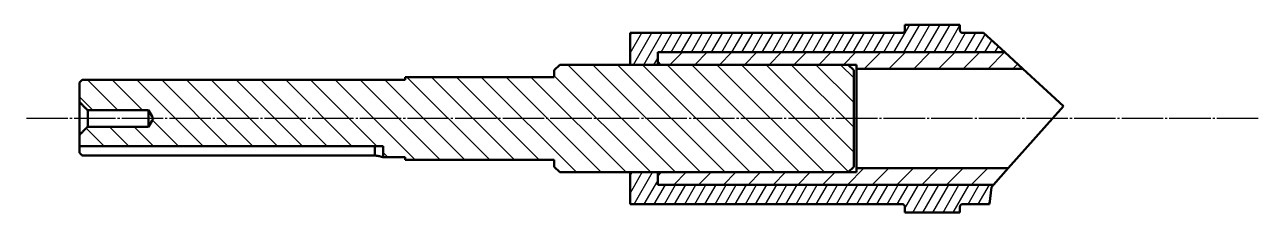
# Model space of a CAD drawing. Header units: millimetres. Extents: x 9918 to 13133, y 6712 to 8883.
# Drawn here: x 10015.1 to 10462, y 8814.9 to 8882.9 of the extents above; entities that cross this region are included whole.
import ezdxf

# ---------------------------------------------------------------- set-up
doc = ezdxf.new("R2010")
doc.units = ezdxf.units.MM
doc.linetypes.add('JIS_08_15', pattern=[17.25, 15, -0.75, 0.75, -0.75])
for name, color, linetype, lineweight in [('ハッチング', 20, 'Continuous', 25), ('中心線', 4, 'JIS_08_15', 25), ('外形線', 7, 'Continuous', 50), ('破断線', 3, 'Continuous', 50)]:
    doc.layers.add(name, color=color, linetype=linetype, lineweight=lineweight)
pattern_1 = [(45, (9956.507, 8378.4706), (-4.49019, 4.49019), [])]
pattern_2 = [(60, (9956.507, 8378.4706), (-2.74967, 1.587523), [])]

msp = doc.modelspace()

# ---------------------------------------------------------------- hatches: boundary and pattern name
at = {"layer": 'ハッチング'}
h = msp.add_hatch(dxfattribs=at)
h.set_pattern_fill('ANSI31', color=256, scale=25.400362, angle=15, style=0, double=1)
h.set_pattern_definition(pattern_2)
h.paths.add_polyline_path([(10370.15, 8872.92), (10362.5, 8879.92), (10354.94, 8879.92), (10354.88, 8879.92), (10354.81, 8879.93), (10354.75, 8879.94), (10354.68, 8879.96), (10354.62, 8879.98), (10354.56, 8880), (10354.5, 8880.02), (10354.44, 8880.06), (10354.39, 8880.09), (10354.33, 8880.13), (10354.28, 8880.17), (10354.23, 8880.22), (10354.19, 8880.26), (10354.15, 8880.31), (10354.11, 8880.37), (10354.08, 8880.42), (10354.04, 8880.48), (10354.02, 8880.54), (10354, 8880.6), (10353.98, 8880.66), (10353.96, 8880.73), (10353.95, 8880.79), (10353.94, 8880.86), (10353.94, 8880.92), (10353.94, 8882.92), (10333.94, 8882.92), (10333.94, 8880.92), (10333.94, 8880.86), (10333.93, 8880.79), (10333.92, 8880.73), (10333.91, 8880.66), (10333.89, 8880.6), (10333.86, 8880.54), (10333.84, 8880.48), (10333.81, 8880.42), (10333.77, 8880.37), (10333.73, 8880.31), (10333.69, 8880.26), (10333.65, 8880.22), (10333.6, 8880.17), (10333.55, 8880.13), (10333.5, 8880.09), (10333.44, 8880.06), (10333.38, 8880.02), (10333.32, 8880), (10333.26, 8879.98), (10333.2, 8879.96), (10333.14, 8879.94), (10333.07, 8879.93), (10333, 8879.92), (10332.94, 8879.92), (10234.44, 8879.92), (10234.44, 8868.42), (10244.44, 8868.42), (10244.44, 8872.92)])
h = msp.add_hatch(dxfattribs=at)
h.set_pattern_fill('ANSI31', color=256, scale=50.800724, style=0)
h.set_pattern_definition(pattern_1)
h.paths.add_polyline_path([(10376.7, 8866.92), (10370.15, 8872.92), (10244.44, 8872.92), (10244.44, 8869.42), (10245.44, 8868.42), (10316.44, 8868.42), (10316.44, 8866.92)])
h = msp.add_hatch(dxfattribs=at)
h.set_pattern_fill('ANSI31', color=256, scale=50.800724, angle=90, style=0)
h.set_pattern_definition([(135, (9956.507, 8378.4706), (-4.49019, -4.49019), [])])
h.paths.add_polyline_path([(10315.44, 8866.42), (10313.44, 8868.42), (10208.94, 8868.42), (10206.94, 8866.42), (10206.94, 8863.92), (10152.94, 8863.92), (10152.94, 8862.92), (10035.94, 8862.92), (10034.94, 8861.92), (10034.94, 8854.92), (10035.11, 8854.75), (10035.28, 8854.58), (10035.44, 8854.42), (10035.6, 8854.26), (10035.75, 8854.11), (10035.9, 8853.96), (10036.04, 8853.82), (10036.18, 8853.68), (10036.31, 8853.54), (10036.44, 8853.41), (10036.57, 8853.29), (10036.69, 8853.16), (10036.81, 8853.04), (10036.93, 8852.93), (10037.04, 8852.81), (10037.15, 8852.7), (10037.26, 8852.6), (10037.36, 8852.49), (10037.47, 8852.39), (10037.57, 8852.29), (10037.66, 8852.2), (10037.76, 8852.1), (10037.85, 8852.01), (10037.94, 8851.92), (10059.94, 8851.92), (10061.3, 8849.65), (10061.5, 8849.32), (10061.58, 8849.18), (10061.62, 8849.11), (10061.64, 8849.06), (10061.66, 8849.03), (10061.67, 8849), (10061.68, 8848.98), (10061.68, 8848.96), (10061.69, 8848.95), (10061.69, 8848.94), (10061.69, 8848.92), (10061.69, 8848.91), (10061.69, 8848.89), (10061.68, 8848.88), (10061.68, 8848.86), (10061.67, 8848.84), (10061.66, 8848.82), (10061.64, 8848.78), (10061.62, 8848.74), (10061.58, 8848.66), (10061.5, 8848.53), (10061.3, 8848.2), (10059.94, 8845.92), (10037.94, 8845.92), (10037.85, 8845.83), (10037.76, 8845.74), (10037.66, 8845.65), (10037.57, 8845.55), (10037.47, 8845.45), (10037.36, 8845.35), (10037.26, 8845.25), (10037.15, 8845.14), (10037.04, 8845.03), (10036.93, 8844.92), (10036.81, 8844.8), (10036.69, 8844.68), (10036.57, 8844.56), (10036.44, 8844.43), (10036.31, 8844.3), (10036.18, 8844.17), (10036.04, 8844.03), (10035.9, 8843.88), (10035.75, 8843.74), (10035.6, 8843.58), (10035.44, 8843.43), (10035.28, 8843.26), (10035.11, 8843.1), (10034.94, 8842.92), (10034.94, 8838.92), (10144.94, 8838.92), (10144.94, 8834.92), (10152.94, 8834.92), (10152.94, 8833.92), (10206.94, 8833.92), (10206.94, 8831.42), (10208.94, 8829.42), (10313.44, 8829.42), (10315.44, 8831.42)])
h = msp.add_hatch(dxfattribs=at)
h.set_pattern_fill('ANSI31', color=256, scale=25.400362, angle=15, style=0, double=1)
h.set_pattern_definition(pattern_2)
h.paths.add_polyline_path([(10364.68, 8817.92), (10365.37, 8824.07), (10366.13, 8824.92), (10244.44, 8824.92), (10244.44, 8829.42), (10234.44, 8829.42), (10234.44, 8817.92), (10332.94, 8817.92), (10333, 8817.92), (10333.07, 8817.91), (10333.14, 8817.9), (10333.2, 8817.89), (10333.26, 8817.87), (10333.32, 8817.85), (10333.38, 8817.82), (10333.44, 8817.79), (10333.5, 8817.75), (10333.55, 8817.71), (10333.6, 8817.67), (10333.65, 8817.63), (10333.69, 8817.58), (10333.73, 8817.53), (10333.77, 8817.48), (10333.81, 8817.42), (10333.84, 8817.36), (10333.86, 8817.3), (10333.89, 8817.24), (10333.91, 8817.18), (10333.92, 8817.12), (10333.93, 8817.05), (10333.94, 8816.98), (10333.94, 8816.92), (10333.94, 8814.92), (10353.94, 8814.92), (10353.94, 8816.92), (10353.94, 8816.98), (10353.95, 8817.05), (10353.96, 8817.12), (10353.98, 8817.18), (10354, 8817.24), (10354.02, 8817.3), (10354.04, 8817.36), (10354.08, 8817.42), (10354.11, 8817.48), (10354.15, 8817.53), (10354.19, 8817.58), (10354.23, 8817.63), (10354.28, 8817.67), (10354.33, 8817.71), (10354.39, 8817.75), (10354.44, 8817.79), (10354.5, 8817.82), (10354.56, 8817.85), (10354.62, 8817.87), (10354.68, 8817.89), (10354.75, 8817.9), (10354.81, 8817.91), (10354.88, 8817.92), (10354.94, 8817.92)])
h = msp.add_hatch(dxfattribs=at)
h.set_pattern_fill('ANSI31', color=256, scale=50.800724, style=0)
h.set_pattern_definition(pattern_1)
h.paths.add_polyline_path([(10366.13, 8824.92), (10371.44, 8830.92), (10316.44, 8830.92), (10316.44, 8829.42), (10245.44, 8829.42), (10244.44, 8828.42), (10244.44, 8824.92)])

# ---------------------------------------------------------------- linework, layer by layer
at = {"layer": '中心線'}
msp.add_line((10462.03, 8848.92), (10015.11, 8848.92), dxfattribs=at)
at = {"layer": '外形線'}
for p, q in [((10333.94, 8882.92), (10333.94, 8880.92)), ((10353.94, 8882.92), (10333.94, 8882.92)), ((10353.94, 8880.92), (10353.94, 8882.92)), ((10234.44, 8879.92), (10234.44, 8868.42)), ((10332.94, 8879.92), (10234.44, 8879.92)), ((10362.5, 8879.92), (10354.94, 8879.92)), ((10244.44, 8868.42), (10244.44, 8872.92)), ((10244.44, 8872.92), (10370.15, 8872.92)), ((10244.44, 8872.92), (10244.44, 8869.42)), ((10370.15, 8872.92), (10244.44, 8872.92)), ((10208.94, 8868.42), (10206.94, 8866.42)), ((10313.44, 8868.42), (10208.94, 8868.42)), ((10234.44, 8868.42), (10244.44, 8868.42)), ((10244.44, 8869.42), (10245.44, 8868.42)), ((10245.44, 8868.42), (10316.44, 8868.42)), ((10315.44, 8866.42), (10313.44, 8868.42)), ((10316.44, 8868.42), (10316.44, 8866.92)), ((10316.44, 8866.92), (10376.7, 8866.92)), ((10316.44, 8866.92), (10316.44, 8830.92)), ((10035.94, 8862.92), (10034.94, 8861.92)), ((10152.94, 8862.92), (10035.94, 8862.92)), ((10152.94, 8863.92), (10152.94, 8862.92)), ((10206.94, 8863.92), (10152.94, 8863.92)), ((10206.94, 8866.42), (10206.94, 8863.92)), ((10315.44, 8831.42), (10315.44, 8866.42)), ((10034.94, 8861.92), (10034.94, 8854.92)), ((10034.94, 8842.92), (10034.94, 8854.92)), ((10037.94, 8851.92), (10037.94, 8845.92)), ((10037.94, 8851.92), (10059.94, 8851.92)), ((10059.94, 8851.92), (10059.94, 8845.92)), ((10059.94, 8845.92), (10037.94, 8845.92)), ((10034.94, 8842.92), (10034.94, 8838.92)), ((10034.94, 8836.55), (10034.94, 8838.92)), ((10034.94, 8838.92), (10144.94, 8838.92)), ((10141.94, 8835.51), (10035.94, 8835.51)), ((10141.94, 8835.51), (10141.94, 8838.92)), ((10144.94, 8838.92), (10144.94, 8834.92)), ((10144.94, 8834.92), (10152.94, 8834.92)), ((10152.94, 8834.92), (10152.94, 8833.92)), ((10152.94, 8833.92), (10206.94, 8833.92)), ((10206.94, 8833.92), (10206.94, 8831.42)), ((10206.94, 8831.42), (10208.94, 8829.42)), ((10313.44, 8829.42), (10315.44, 8831.42)), ((10208.94, 8829.42), (10313.44, 8829.42)), ((10234.44, 8829.42), (10234.44, 8817.92)), ((10244.44, 8829.42), (10234.44, 8829.42)), ((10244.44, 8824.92), (10244.44, 8829.42)), ((10245.44, 8829.42), (10244.44, 8828.42)), ((10244.44, 8828.42), (10244.44, 8824.92)), ((10316.44, 8829.42), (10245.44, 8829.42)), ((10316.44, 8830.92), (10316.44, 8829.42)), ((10371.44, 8830.92), (10316.44, 8830.92)), ((10366.13, 8824.92), (10244.44, 8824.92)), ((10244.44, 8824.92), (10366.13, 8824.92)), ((10234.44, 8817.92), (10332.94, 8817.92)), ((10354.94, 8817.92), (10364.68, 8817.92)), ((10333.94, 8816.92), (10333.94, 8814.92)), ((10333.94, 8814.92), (10353.94, 8814.92)), ((10353.94, 8814.92), (10353.94, 8816.92))]:
    msp.add_line(p, q, dxfattribs=at).dxf.unprotected_set("ltscale", 0)
for points in [[(10333.94, 8880.92), (10333.94, 8880.86), (10333.93, 8880.79), (10333.92, 8880.73), (10333.91, 8880.66), (10333.89, 8880.6), (10333.86, 8880.54), (10333.84, 8880.48), (10333.81, 8880.42), (10333.77, 8880.37), (10333.73, 8880.31), (10333.69, 8880.26), (10333.65, 8880.22), (10333.6, 8880.17), (10333.55, 8880.13), (10333.5, 8880.09), (10333.44, 8880.06), (10333.38, 8880.02), (10333.32, 8880), (10333.26, 8879.98), (10333.2, 8879.96), (10333.14, 8879.94), (10333.07, 8879.93), (10333, 8879.92), (10332.94, 8879.92)], [(10354.94, 8879.92), (10354.88, 8879.92), (10354.81, 8879.93), (10354.75, 8879.94), (10354.68, 8879.96), (10354.62, 8879.98), (10354.56, 8880), (10354.5, 8880.02), (10354.44, 8880.06), (10354.39, 8880.09), (10354.33, 8880.13), (10354.28, 8880.17), (10354.23, 8880.22), (10354.19, 8880.26), (10354.15, 8880.31), (10354.11, 8880.37), (10354.08, 8880.42), (10354.04, 8880.48), (10354.02, 8880.54), (10354, 8880.6), (10353.98, 8880.66), (10353.96, 8880.73), (10353.95, 8880.79), (10353.94, 8880.86), (10353.94, 8880.92)], [(10034.94, 8854.92), (10035.11, 8854.75), (10035.28, 8854.58), (10035.44, 8854.42), (10035.6, 8854.26), (10035.75, 8854.11), (10035.9, 8853.96), (10036.04, 8853.82), (10036.18, 8853.68), (10036.31, 8853.54), (10036.44, 8853.41), (10036.57, 8853.29), (10036.69, 8853.16), (10036.81, 8853.04), (10036.93, 8852.93), (10037.04, 8852.81), (10037.15, 8852.7), (10037.26, 8852.6), (10037.36, 8852.49), (10037.47, 8852.39), (10037.57, 8852.29), (10037.66, 8852.2), (10037.76, 8852.1), (10037.85, 8852.01), (10037.94, 8851.92)], [(10059.94, 8851.92), (10061.3, 8849.65), (10061.5, 8849.32), (10061.58, 8849.18), (10061.62, 8849.11), (10061.64, 8849.06), (10061.66, 8849.03), (10061.67, 8849), (10061.68, 8848.98), (10061.68, 8848.96), (10061.69, 8848.95), (10061.69, 8848.94), (10061.69, 8848.92), (10061.69, 8848.91), (10061.69, 8848.89), (10061.68, 8848.88), (10061.68, 8848.86), (10061.67, 8848.84), (10061.66, 8848.82), (10061.64, 8848.78), (10061.62, 8848.74), (10061.58, 8848.66), (10061.5, 8848.53), (10061.3, 8848.2), (10059.94, 8845.92)], [(10037.94, 8845.92), (10037.85, 8845.83), (10037.76, 8845.74), (10037.66, 8845.65), (10037.57, 8845.55), (10037.47, 8845.45), (10037.36, 8845.35), (10037.26, 8845.25), (10037.15, 8845.14), (10037.04, 8845.03), (10036.93, 8844.92), (10036.81, 8844.8), (10036.69, 8844.68), (10036.57, 8844.56), (10036.44, 8844.43), (10036.31, 8844.3), (10036.18, 8844.17), (10036.04, 8844.03), (10035.9, 8843.88), (10035.75, 8843.74), (10035.6, 8843.58), (10035.44, 8843.43), (10035.28, 8843.26), (10035.11, 8843.1), (10034.94, 8842.92)], [(10035.94, 8835.51), (10035.89, 8835.55), (10035.85, 8835.6), (10035.81, 8835.64), (10035.76, 8835.69), (10035.72, 8835.73), (10035.68, 8835.77), (10035.64, 8835.82), (10035.59, 8835.86), (10035.55, 8835.91), (10035.51, 8835.95), (10035.47, 8835.99), (10035.43, 8836.04), (10035.38, 8836.08), (10035.34, 8836.13), (10035.3, 8836.17), (10035.26, 8836.21), (10035.22, 8836.25), (10035.18, 8836.3), (10035.14, 8836.34), (10035.1, 8836.38), (10035.06, 8836.43), (10035.02, 8836.47), (10034.98, 8836.51), (10034.94, 8836.55)], [(10144.94, 8834.92), (10144.93, 8834.92), (10144.91, 8834.93), (10144.87, 8834.94), (10144.83, 8834.95), (10144.77, 8834.97), (10144.7, 8834.99), (10144.62, 8835.01), (10144.53, 8835.04), (10144.43, 8835.06), (10144.32, 8835.09), (10144.2, 8835.12), (10144.07, 8835.15), (10143.93, 8835.19), (10143.79, 8835.22), (10143.64, 8835.25), (10143.48, 8835.28), (10143.32, 8835.32), (10143.14, 8835.35), (10142.95, 8835.38), (10142.76, 8835.41), (10142.56, 8835.44), (10142.36, 8835.46), (10142.15, 8835.49), (10141.94, 8835.51)], [(10332.94, 8817.92), (10333, 8817.92), (10333.07, 8817.91), (10333.14, 8817.9), (10333.2, 8817.89), (10333.26, 8817.87), (10333.32, 8817.85), (10333.38, 8817.82), (10333.44, 8817.79), (10333.5, 8817.75), (10333.55, 8817.71), (10333.6, 8817.67), (10333.65, 8817.63), (10333.69, 8817.58), (10333.73, 8817.53), (10333.77, 8817.48), (10333.81, 8817.42), (10333.84, 8817.36), (10333.86, 8817.3), (10333.89, 8817.24), (10333.91, 8817.18), (10333.92, 8817.12), (10333.93, 8817.05), (10333.94, 8816.98), (10333.94, 8816.92)], [(10353.94, 8816.92), (10353.94, 8816.98), (10353.95, 8817.05), (10353.96, 8817.12), (10353.98, 8817.18), (10354, 8817.24), (10354.02, 8817.3), (10354.04, 8817.36), (10354.08, 8817.42), (10354.11, 8817.48), (10354.15, 8817.53), (10354.19, 8817.58), (10354.23, 8817.63), (10354.28, 8817.67), (10354.33, 8817.71), (10354.39, 8817.75), (10354.44, 8817.79), (10354.5, 8817.82), (10354.56, 8817.85), (10354.62, 8817.87), (10354.68, 8817.89), (10354.75, 8817.9), (10354.81, 8817.91), (10354.88, 8817.92), (10354.94, 8817.92)]]:
    msp.add_lwpolyline(points, dxfattribs=at).dxf.unprotected_set("ltscale", 0)
at = {"layer": '破断線'}
for p, q in [((10362.5, 8879.92), (10370.15, 8872.92)), ((10370.15, 8872.92), (10376.7, 8866.92)), ((10376.7, 8866.92), (10391.41, 8853.45)), ((10391.41, 8853.45), (10371.44, 8830.92)), ((10371.44, 8830.92), (10366.13, 8824.92)), ((10365.37, 8824.07), (10364.68, 8817.92)), ((10366.13, 8824.92), (10365.37, 8824.07))]:
    msp.add_line(p, q, dxfattribs=at).dxf.unprotected_set("ltscale", 0)

doc.saveas('drawing.dxf')
